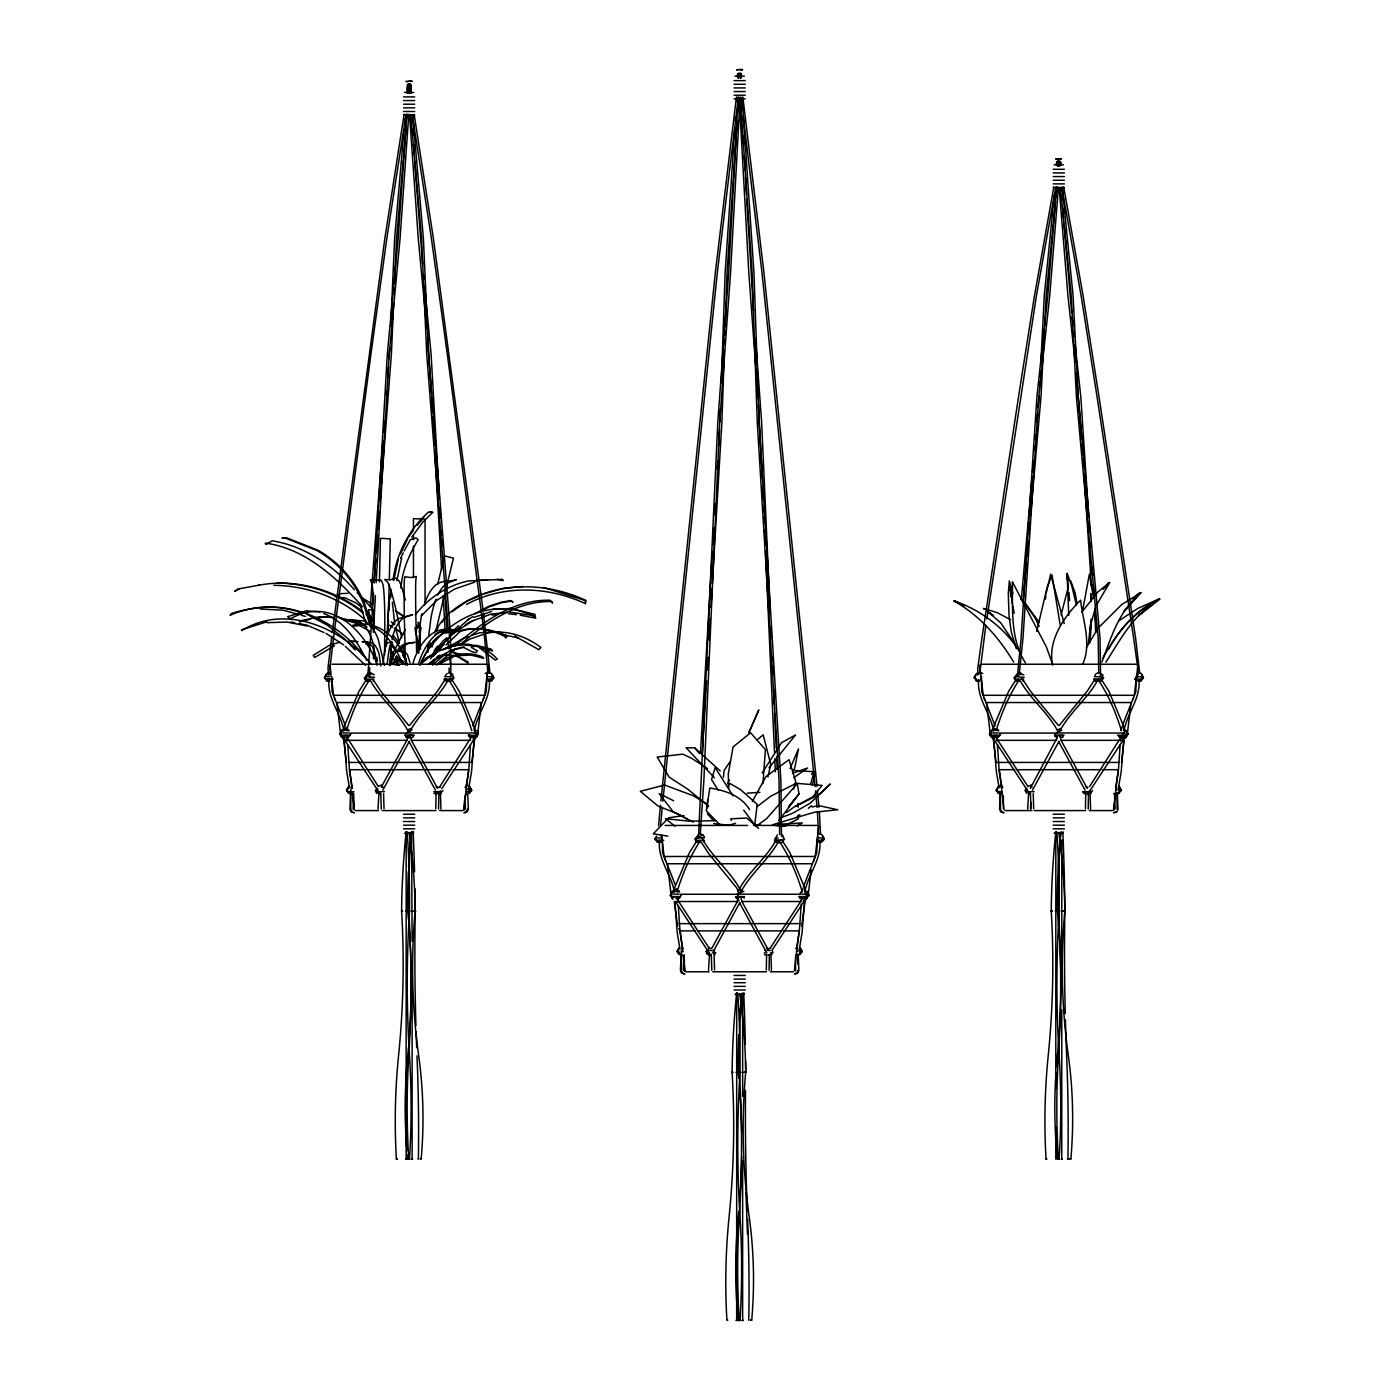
<?xml version="1.0" encoding="UTF-8"?>
<svg xmlns="http://www.w3.org/2000/svg" width="1390" height="1390" viewBox="0 0 1390 1390"><rect width="100%" height="100%" fill="white"/><g stroke="black" fill="none" stroke-linecap="round" stroke-linejoin="round"><path stroke-width="1.5" d="M353.703 793.638L354.068 809.536M373.823 631.46L373.823 618.602A93.165 6.186 -87.6 0 0 373.702 609.584M684.228 954.826L684.592 970.724M1003.354 808.632L1003.354 795.775M779.616 834.521L779.06 780.867L757.272 422.369L752.112 272.874L740.314 97.943M781.458 836.415L780.902 780.746L759.114 422.247L753.953 272.735L742.156 97.821M1091.063 619.071L1089.43 643.448M449.092 673.611L449.126 667.965M450.916 675.401L450.36 632.554L428.589 354.641L423.429 238.75L412.639 114.692M1098.76 673.281L1098.187 638.462L1076.399 396.689L1071.238 295.862L1060.448 187.806M1100.585 675.245L1100.029 638.375L1078.24 396.602L1073.08 295.775L1062.29 187.72M373.684 646.246L373.476 658.86M384.561 655.038L384.804 619.002A93.165 6.186 -87.6 0 0 382.928 584.217L381.225 580.255L370.244 579.856L371.947 583.817A93.165 6.186 -87.6 0 1 373.458 601.297M438.562 809.119L438.858 793.186M489.263 679.571C491.33 698.162 477.413 713.087 474.32 730.897M769.087 970.324L769.382 954.374M819.787 840.759C821.872 859.35 807.938 874.275 804.845 892.085M1088.231 809.119L1088.509 793.186M1138.914 679.571C1140.999 698.162 1127.064 713.087 1123.971 730.897M435.782 808.719L436.06 793.655M707.441 807.816L707.58 800.014M766.324 969.925L766.585 954.86M1085.451 808.719L1085.729 793.655M1136.151 676.461L1135.873 691.629L1123.051 723.895M1068.736 615.301L1067.103 573.219L1071.899 586.267L1076.399 604.997M373.98 657.418L373.545 647.062M379.435 581.958L380.426 538.295L390.26 538.868L389.339 579.908M389.217 584.148L387.671 634.17M418.755 653.37L420.232 626.247L416.757 626.404L416.149 633.77M818.519 834.087L817.424 811.499M820.482 833.948L819.37 811.36M720.02 421.743L720.472 408.73M721.358 382.737L725.163 272.266L734.876 127.533M724.364 350.349L721.914 421.83L712.34 583.852M724.59 343.851L724.746 339.525M724.885 335.181L725.041 330.855M725.198 326.528L727.057 272.37L737.204 121.156M1091.133 623.954L1090.542 635.786M350.558 793.203L349.915 809.206L350.958 811.725L353.477 812.768M417.539 652.327L417.851 644.56A44.619 37.825 -59.1 0 0 415.349 631.581M488.012 673.281L483.998 632.328L447.319 354.346L431.421 238.472L412.517 116.517M489.975 673.16L483.407 612.973M681.083 954.409L680.44 970.411L681.482 972.931L684.002 973.973M1000.227 793.203L999.566 809.206L1000.609 811.725L1003.128 812.768M353.234 797.93L353.164 809.536M418.842 647.966L419.05 643.031M683.758 959.117L683.307 969.838L684.575 971.089M389.773 347.813L389.165 358.568M390.729 326.355L394.638 238.385L404.073 129.253M393.665 302.829L391.389 354.328L381.538 483.633M394.048 294.246L394.343 287.817M394.534 283.525L396.532 238.455L406.332 125.065M390.017 661.866L391.772 641.676M1137.524 677.086L1137.906 668.885L1133.649 638.184L1096.988 396.341L1081.09 295.531L1061.752 187.042M1139.678 672.899L1135.613 638.097L1098.934 396.254L1083.036 295.445L1063.698 186.938M990.097 731.175L990.271 732.565M762.954 783.717L765.421 749.644L750.6 732.773L733.051 746.969L728.256 774.178L728.777 788.078M1039.703 385.534L1039.928 381.242M1040.137 376.951L1040.467 370.522M1040.797 364.093L1044.29 295.445L1054.245 195.469M1044.429 329.847L1041.041 396.324L1030.633 515.099M1044.655 325.555L1046.184 295.514L1055.496 201.915M386.455 645.707L388.835 603.451L391.32 589.725M387.827 633.145L388.54 620.444M427.842 652.431L428.19 646.159M738.212 97.3L728.707 272.266L717.831 421.743L698.458 838.014M740.123 97.404L730.601 272.37L719.725 421.83L703.861 780.433L700.282 834.07M741.165 77.962L741.409 73.635L739.966 73.514M373.649 593.443L367.881 675.071M374.257 582.671L387.289 354.259L398.183 238.385L406.888 114.275M373.319 632.311L375.422 595.684M376.151 582.757L389.183 354.328L400.077 238.455L408.782 114.362M389.148 610.054L389.513 603.816M378.011 809.119L378.949 793.186M700.491 752.251L712.358 551.343M712.757 544.863L713.765 527.592M714.529 514.63L715.172 503.823M717.223 469.264L717.726 460.611M718.613 445.495L719.516 430.379M702.263 754.509L706.606 681.065M707.232 670.258L707.997 657.296M709.022 640.026L710.307 618.411M710.933 607.621L712.08 588.178M708.535 970.324L709.473 954.374M1027.679 809.119L1028.6 793.186M1030.442 808.719L1030.841 802.273M735.31 121.052L735.605 116.743M736.613 101.609L736.909 97.3M738.212 77.857L738.959 73.514M737.777 112.521L738.351 103.885M740.088 77.962C743.702 72.019 734.737 72.211 738.125 77.962M408.382 92.887C411.075 89.029 407.305 82.67 408.66 84.408M410.276 92.974C414.411 80.968 405.255 81.159 407.218 92.887M370.279 606.37L382.928 440.456M383.588 431.821L384.405 421.048M386.368 395.194L386.698 390.885M387.688 377.958L388.505 367.186M371.999 608.611L373.163 593.53M373.98 582.757L375.786 559.041M376.273 552.577L377.594 535.341M378.08 528.878L379.401 511.642M380.217 500.869L381.208 487.942M1056.556 187.372L1047.834 295.445L1036.957 396.254L1021.094 638.097L1017.532 674.949M1058.45 187.441L1049.745 295.514L1038.851 396.324L1022.988 638.166L1019.374 672.968M1060.188 165.827C1064.514 159.746 1052.995 159.763 1057.373 165.827L1058.311 161.501M404.455 124.978L405.011 118.567M406.888 118.636L407.27 114.362M409.303 90.837L409.755 84.373M401.015 588.352C401.884 570.821 409.268 554.506 418.182 539.668L416.114 538L410.38 539.668L404.142 551.013M1021.372 599.229L1032.162 476.162M1032.527 471.836L1033.482 461.046M1034.421 450.238L1034.803 445.929M1035.376 439.448L1035.741 435.122M1036.888 422.178L1037.635 413.542M1038.208 407.062L1039.147 396.254M1023.075 601.47L1026.48 562.603M1027.054 556.122L1028.374 541.005M1028.93 534.524L1030.077 521.563M1088.37 643.987L1090.385 625.535L1095.563 607.5M658.565 825.834L660.493 805.14M660.893 801.005L715.381 272.232L736.439 97.022M660.528 825.99L662.266 807.364M662.839 801.144L717.344 272.388L738.403 97.161M413.577 831.863L412.5 831.88M744.102 993.051L743.024 993.085M1063.228 831.863L1062.864 832.436A584.391 151.18 88.8 0 1 1064.879 911.249A642.892 166.314 88.8 0 0 1065.261 1013.623M474.32 736.318L471.592 771.241L468.465 789.989M723.408 777.444L724.103 770.512L729.872 761.911M801.648 900.529L801.961 897.367M804.845 897.506L802.117 932.447L798.989 951.194M1055.914 197.658L1056.973 187.025M1059.093 165.758L1059.423 161.466M1120.635 740.922L1121.105 736.179M1123.971 736.318L1121.244 771.241L1118.116 789.989M419.12 641.381L420.996 627.585L418.39 627.602M382.945 664.281L384.127 654.586A36.018 3.597 -86.7 0 1 386.802 642.788L392.119 642.319L390.99 643.014A36.018 3.597 -86.7 0 0 388.314 654.794L387.115 664.49M1045.454 599.177L1045.923 595.163M463.86 809.623L468.586 769.695L453.053 769.695M488.238 665.202L484.676 695.295L333.583 695.295L331.55 678.094M794.385 970.828L799.111 930.883L783.578 930.883M811.187 869.845L808.302 894.274L805.019 901.519L801.683 926.209M813.393 861.505L815.2 856.483L818.762 826.39M1113.512 809.623L1118.238 769.695L1102.722 769.695M1121.522 762.432L1124.145 740.331L1121.921 740.331M1137.889 665.202L1134.327 695.295L983.234 695.295L979.672 665.202M740.714 77.927L741.235 73.653L739.272 73.514M331.793 636.377L328.04 667.513L328.335 675.053M419.172 632.554L420.77 619.714A93.095 35.358 82.8 0 1 421.935 613.702M428.745 635.682L430.883 618.567A93.095 35.358 82.8 0 1 436.043 599.125M470.463 744.918L468.725 770.981L465.911 787.817M801.248 904.108L799.25 932.186L796.453 949.005M1120.131 744.918L1118.377 770.981L1115.579 787.817M343.695 730.671L344.303 726.032L352.938 705.634M674.22 891.876L674.828 887.22L683.48 866.821M993.364 730.671L993.954 726.032L1002.607 705.634M332.297 632.224L384.856 238.368L404.108 114.275M346.458 730.706C351.548 714.165 358.533 696.946 368.837 680.996M677 891.894C682.073 875.37 689.075 858.134 699.361 842.184M996.126 730.706C1001.2 714.165 1008.202 696.946 1018.488 680.996M1046.149 593.165L1050.684 574.174L1064.201 623.519M1089.812 642.024L1090.385 637.871M384.804 651.302L386.298 640.668A57.546 29.138 77.8 0 1 398.374 618.637L412.656 614.658L404.142 617.525A57.546 29.138 77.8 0 0 392.067 639.556M985.857 625.344L979.846 672.986M986.831 618.932L1036.471 295.531L1055.809 187.042M407.409 92.869L408.747 84.321L409.859 92.887M406.054 114.38L386.82 238.472L370.904 354.346L334.243 632.328L329.986 667.617L330.299 675.158M409.372 92.991L410.693 84.425L408.747 84.321L407.357 84.408L407.965 92.974M754.683 825.538L757.202 804.306L740.575 789.659L729.767 783.387L728.221 786.062M1053.846 186.938L1034.525 295.445L1018.609 396.254L981.948 638.097L977.691 668.798L977.987 674.949M1057.651 165.671L1058.398 161.414L1060.361 161.518L1059.597 165.758M390.59 597.943L391.285 594.016M466.571 604.407C503.371 584.426 547.955 586.302 585.364 603.607L585.989 600.497C542.587 580.012 487.473 581.228 449.665 612.886A82.34 82.201 -89.7 0 0 435.053 631.39M393.092 579.925C396.306 553.985 408.921 529.468 428.502 512.093L432.707 512.389L422.577 522.414L411.735 537.166M393.77 580.29L398.148 559.805M396.88 580.62L401.675 558.085M1082.601 610.731L1089.36 574.157L1093.513 597.943M1036.662 631.512L1047.035 587.727L1052.039 575.165L1060.188 625.1M767.958 776.923L770.755 764.396L763.18 734.841L756.629 740.314M432.012 647.097L433.35 641.45M435.748 631.373L444.713 593.999M812.299 785.385L815.513 771.902M437.676 584.252L444.644 555.896L453.505 558.172L445.2 591.949M810.839 783.317L813.654 773.413M390.451 664.82L393.857 655.541A32.821 21.736 89 0 1 397.071 650.312M393.353 664.785L396.758 655.507M793.516 789.346L795.723 781.719L789.034 759.687L765.977 776.558L752.285 801.596M801.978 891.685L802.864 888.558M1121.105 730.48L1122.442 725.823M1061.074 614.901L1068.371 586.841M408.035 736.109L406.662 740.679L381.52 786.688M1057.234 737.621L1030.285 788.46M389.565 664.403L393.057 653.057L405.272 629.514M395.629 662.509L397.366 656.845M472.791 725.823L486.205 691.629L487.143 674.949M803.316 887.011L816.729 852.817L817.668 836.137M1021.563 674.602C1020.694 669.337 1013.918 675.801 1014.978 678.963M377.124 788.252L376.186 791.066L377.333 792.648M450.291 676.826L451.142 674.289L449.404 672.395M695.938 838.9C696.164 836.572 700.195 831.602 702.28 834.747M706.971 951.455L709.334 947.424M1026.776 788.252L1025.855 791.066L1026.984 792.648M1099.942 676.826C1103.156 671.978 1096.206 671.422 1094.886 675.696M476.04 735.501C479.984 737.482 472.565 737.743 471.036 737.465L439.883 786.618M474.563 736.491L472.513 741.652L441.69 788.79M802.308 897.193L800.536 901.676L770.408 947.806M805.088 897.679L803.038 902.84L772.232 949.978M1120.844 737.499L1089.534 786.618M1124.215 736.491L1122.164 741.652L1087.397 794.628M413.108 663.065C418.077 644.995 433.836 622.372 455.155 631.477L460.142 628.211M418.685 663.065C423.898 646.976 436.53 624.232 456.789 630.556M464.191 809.536L464.555 800.067M467.422 809.206L466.38 811.725L463.86 812.768M795.619 970.724L795.462 956.98M797.964 970.411L796.904 972.931L794.385 973.973M1113.842 809.536L1114.207 804.358M410.224 730.984C419.988 712.479 437.537 699.083 447.754 680.7M740.748 892.172C750.513 873.667 768.079 860.271 778.296 841.888M1059.892 730.984C1069.64 712.479 1087.206 699.083 1097.422 680.7M737.968 891.581C747.611 872.329 765.977 858.742 776.315 839.734M420.353 664.576L427.825 648.956A47.938 24.672 -78.4 0 1 444.088 633.162L451.802 632.137L447.094 631.269L439.379 632.311A47.938 24.672 -78.4 0 0 435.053 634.587M353.164 705.06L359.089 691.108L366.439 679.554M683.689 866.265L689.614 852.296L696.963 840.759M790.093 768.583L798.503 748.845L794.75 767.992L792.873 771.45M1002.833 705.06L1008.758 691.108L1015.048 681.204M749.141 732.269L758.801 709.943L748.741 732.721M727.509 783.769L729.159 780.051M474.859 733.069L475.623 730.532L474.285 728.673M805.383 894.274L806.148 891.737L804.306 889.843M482.851 700.317L483.963 697.867M1101.905 662.074C1110.61 639.018 1117.716 614.328 1136.481 596.97L1123.954 611.53L1141.277 592.488L1121.643 604.598L1098.969 627.272M1132.52 700.317L1133.615 697.867M1125.622 738.09L1127.429 733.069L1131.043 702.541L986.535 702.541L990.132 733.069L993.433 740.331L996.039 762.432L1119.384 762.432M1086.407 647.584L1097.648 628.819M400.407 553.95L407.722 538.729M400.65 558.207L403.274 552.82M382.823 790.145L409.303 741.443M713.348 951.351L739.827 902.631M1096.258 605.467L1109.759 582.462L1097.944 591.862L1081.715 612.278M1032.475 790.145L1058.954 741.443M325.364 676.252L326.719 673.542L329.986 672.395M340.845 732.513L342.201 729.802L345.485 728.638L348.751 729.802M347.43 788.808L349.012 785.993M671.387 893.701L672.743 890.99L676.009 889.843L679.276 890.99M679.328 947.302L677.972 950.013L679.328 952.723L678.059 952.88L677.052 951.681L678.476 950.465M712.045 947.876L737.187 901.884L738.559 892.172L736.856 888.106L708.935 853.929L701.012 841.888M806.565 896.411L807.92 893.701M799.65 952.897L801.335 950.013L799.771 947.198M975.033 676.252L976.597 673.438L979.655 672.395L982.713 673.438M990.514 732.513L991.869 729.802L995.136 728.638L998.402 729.802M997.099 788.808L998.454 786.097L1001.721 784.95M1082.601 664.246C1092.106 644.265 1082.601 620.34 1080.603 600.167C1064.097 616.448 1047.243 640.877 1052.647 665.184M1119.124 791.518L1120.479 788.808L1118.898 785.993M406.175 831.828L406.141 1159.243M736.7 993.016L736.665 1320.431M1055.827 831.828L1055.792 1088.092M697.172 841.124L697.658 842.375L699.9 842.375M704.052 841.975L703.132 840.446M708.205 953.679L709.004 954.965M744.05 898.235L744.154 897.123L741.391 896.741L737.882 896.915L737.36 898.461M715.086 954.548L714.165 953.001M776.298 841.124C775.707 843.886 785.871 842.774 782.553 840.481M1091.272 793.343L1090.351 791.814M470.115 736.179L471.036 737.465M800.657 897.367L800.849 898.461M1119.784 736.179C1119.193 738.924 1129.445 737.847 1126.091 735.536M762.12 772.996L781.649 742.607L795.532 734.962L768.965 767.836M420.909 662.3C441.203 621.643 491.018 594.729 534.281 616.413L535.115 614.415L510.703 608.42L492.373 609.532M442.993 790.476L442.037 791.692L433.732 791.692M1092.662 790.476L1091.689 791.692L1082.932 791.692M405.498 734.511L405.828 737.117L409.668 736.596M453.105 676.322L452.428 673.907L450.812 673.872M696.008 839.456L696.355 842.045L700.178 841.541M704.504 837.51L703.253 834.869L697.38 837.631M707.058 952.011L706.52 953.592L708.726 954.93M775.151 839.456L774.63 841.037L776.402 842.444L782.153 839.525M783.647 837.51L782.379 834.869M1015.152 678.268L1015.482 680.857L1019.322 680.336M1055.149 734.511L1054.628 736.092L1057.112 737.465M1026.185 790.823L1026.515 793.412M679.467 898.34L678.876 896.828M1108.699 649.061L1110.871 645.447M468.986 734.511C467.023 739.08 474.98 737.221 476.179 734.58M477.569 732.565L477.778 731.175L475.154 730.115M1111.948 643.639C1122.894 624.683 1139.557 609.584 1158.669 599.142L1159.955 599.125L1138.705 615.509L1154.221 602.878C1131.894 617.125 1119.68 640.703 1105.901 662.248M445.773 678.546L437.537 691.125L409.494 725.493M1094.26 680.336L1087.206 691.125L1059.163 725.493M1102.965 657.8C1115.371 635.647 1130.661 614.102 1153.7 602.026L1146.785 606.127L1158.669 599.142L1137.941 608.368L1118.898 620.791M351.01 733.642L348.977 736.596M469.646 732.964L477.118 732.964L478.143 733.572L476.284 736.596M656.601 836.12L654.985 838.587L657.018 841.541L660.511 842.444L657.053 842.097L657.644 840.568L662.543 840.481M681.534 894.83L679.519 897.784L676.009 898.687M808.841 894.83L806.808 897.784M1000.661 733.642L998.645 736.596L995.136 737.499L991.626 736.596L989.61 733.642L991.487 730.862L995.136 729.924L998.802 730.862M408.643 536.835L413.456 530.285M417.052 525.368L423.915 517.688M778.956 820.517L799.024 793.829L797.252 783.63L766.793 818.467L756.751 825.886M377.889 788.999L375.978 791.761L376.864 793.412M411.492 831.915L411.232 832.471A584.391 506.099 90 0 0 410.676 838.066M768.826 955.086L767.801 955.052M1061.143 831.915L1060.9 832.471A584.391 506.099 90 0 0 1057.356 911.215A642.892 556.764 90 0 1 1057.356 1055.861A459.725 398.148 90 0 0 1056.417 1066.599M432.985 655.507L447.702 638.479M440.022 649.217L443.844 644.3M795.028 798.764L788.512 807.034L799.024 793.829M432.916 653.7L443.115 640.807M431.838 664.229L434.028 661.484M348.404 787.174L346.527 789.937L348.56 792.891M469.698 792.891L471.714 789.937L469.855 787.174M678.928 948.362L677.052 951.142L679.084 954.096L682.594 955M1125.935 736.596L1127.968 733.642L1126.352 731.175M1103.139 589.343L1108.577 582.827L1105.137 586.875M445.217 675.696L447.25 673.438M777.427 834.869L774.821 839.699L775.95 841.28L778.956 840.238M800.067 893.144L802.065 890.886M341.315 730.167L340.62 732.565M671.839 891.355L671.144 893.753M430.396 658.773L450.221 635.751L468.621 619.141M433.385 656.167L444.001 643.796M980.35 679.31L981.236 678.268M446.607 640.79L449.213 637.784M408.191 84.842L409.529 84.738M811.482 774.421L814.21 771.415M389.495 665.636L394.395 661.814L403.882 661.553L399.33 660.65L393.526 662.596M421.292 615.978L436.564 600.532L454.565 589.047L474.581 582.184M452.08 634.292L454.999 631.512M446.016 644.977L459.134 632.433M451.472 632.45L458.561 625.709M419.554 665.254C439.414 644.109 476.058 635.352 497.377 659.173L495.292 660.094L479.446 647.723M450.516 636.273L459.743 627.776M432.603 665.15L446.711 652.761M436.477 665.063L455.451 648.557M406.957 831.863L406.123 832.401A584.391 412.813 -87.2 0 0 401.588 911.11A642.892 454.148 -87.2 0 1 398.565 1055.67A459.725 324.756 -87.2 0 0 396.393 1159.052L397.332 1158.982L396.393 1159.052M737.499 993.051L736.109 993.624L737.777 993.589A1058.329 1058.329 0 0 1 740.019 1072.333A1165.168 1165.168 0 0 0 740.019 1216.997A833.218 833.218 0 0 1 740.019 1320.431L738.907 1320.378M1056.626 831.863L1055.774 832.401A584.391 412.813 -87.2 0 0 1051.24 911.11A642.892 454.148 -87.2 0 1 1048.216 1055.67A459.725 324.756 -87.2 0 0 1046.044 1159.052L1047 1158.982L1045.888 1159.034M428.19 664.524L434.74 658.86M431.595 663.169L434.862 660.337M454.634 645.95C481.635 623.033 512.91 599.246 550.145 600.219L552.612 603.052L551.743 601.54C516.229 600.758 486.118 622.876 460.09 644.613M1132.763 598.76L1140.026 592.661L1135.769 596.188M1002.485 793.864L1000.435 793.899M796.539 817.442L799.893 814.835M808.268 808.302L811.604 805.679M443.514 640.46L446.798 637.923M1122.529 735.397L1125.292 730.532L1123.937 728.673M757.289 806.495L770.738 796.175L796.244 783.282L822.029 785.42L812.577 797.009L794.837 806.426L786.532 812.507M428.502 664.472L440.039 656.271L451.646 650.155L461.515 647.236M451.611 678.32L446.294 681.17L444.105 679.849M406.853 732.686L411.683 730.115M440.578 790.893L437.763 792.891L433.923 793.412M1016.507 676.443L1021.337 673.872L1023.805 674.932M737.378 893.892L743.824 891.355M1056.504 732.686L1061.335 730.115M1090.246 790.893L1084.495 793.812L1082.688 791.761M452.063 611.722L466.953 601.21L482.174 594.677M793.742 777.67L807.59 768.01L792.387 773.309M738.298 891.129L740.801 889.843L742.277 890.99M1098.1 679.05L1095.893 680.144L1094.104 678.963M1086.91 791.692L1084.044 792.648M796.383 951.403L797.513 950.673M797.999 955.086L795.949 955.052M1115.527 790.215L1116.639 789.468M436.373 657.453L439.935 655.124M436.495 658.912L440.074 656.601M438.163 663.621C450.534 653.682 467.787 650.972 482.521 656.862L483.668 658.304L471.088 655.072L458.77 655.646M440.074 663.621L453.574 656.671M367.342 679.484L366.838 681.013L369.358 681.17M373.232 680.961L372.885 679.293M465.303 624.927L470.445 621.643L491.018 614.119L507.454 612.295M459.951 629.027L473.677 620.253M1016.994 679.484L1016.49 681.013L1019.026 681.17M1022.901 680.961L1023.544 680.092L1022.258 679.241M771.867 954.722L771.52 953.036M467.544 619.992L472.93 616.552M447.337 647.879L462.783 638.566L468.308 636.655M463.183 643.17L470.046 639.035L484.797 633.927M442.802 650.016L449.96 645.777L453.922 644.96M797.2 825.938L802.273 822.932L777.983 824.287M341.071 732.964L339.699 734.181L340.654 735.38L350.436 735.154M414.359 735.154L404.768 735.154M990.723 732.964L989.35 734.181L990.323 735.38L1000.088 735.154M1064.01 735.154L1054.437 735.154M715.902 952.636L712.288 952.88M334.556 645.707L314.679 657.47L313.237 655.368L330.195 644.804L339.994 642.267M325.886 676.722L324.461 677.92L325.451 679.137L333.2 679.137M327.119 679.38L326.528 680.909L329.986 681.222L326.494 680.336L324.461 677.382L326.337 674.619L329.986 673.664M341.367 732.964L339.942 734.181L340.95 735.38M342.6 735.64L342.01 737.152L345.485 737.465L341.975 736.596L339.942 733.642L341.818 730.862L345.485 729.924L349.133 730.862M347.952 789.277L346.527 790.476L347.1 791.449L352.07 791.692M349.185 791.935L348.195 792.786L349.828 793.725M477.309 735.38L477.952 733.572M475.936 737.326L476.388 736.057M469.351 793.62L469.055 791.935M656.41 837.909L654.985 839.126L655.993 840.324L663.725 840.324M975.537 676.722L974.112 677.92L976.44 679.137M976.788 679.38L976.18 680.909L979.655 681.222L976.145 680.336L974.112 677.382L975.989 674.619L979.655 673.664M673.142 896.828L672.534 898.34M679.727 953.14L678.72 953.974L680.353 954.93M807.833 896.585L808.841 895.369L807.416 894.152M997.603 789.277L996.196 790.476L996.769 791.449L1001.721 791.692M998.854 791.935L997.864 792.786L999.48 793.725M1126.96 735.38L1127.968 734.181L1126.769 732.964M1125.605 737.326L1126.039 736.057M239.271 588.787L234.684 591.306L237.985 588.995L259.6 585.086M335.198 596.849L341.245 593.582L348.056 593.356M672.239 896.741L671.891 898.409M474.702 613.876L489.106 606.179L501.303 602.183L510.721 600.584L512.945 602.356L511.642 601.001L501.599 602.704L489.402 606.718L478.612 612.469M786.167 825L798.364 818.832L798.277 814.957M491.191 679.137L492.877 676.252L491.539 673.542L488.255 672.395L485.197 673.438M469.125 791.692L470.81 788.808L469.455 786.097L466.189 784.95M1140.842 679.137L1142.545 676.252L1141.19 673.542L1137.923 672.395M408.121 729.698L410.276 728.638L411.753 729.802M379.157 785.993L381.816 784.985M1057.79 729.698L1060.431 728.673L1061.665 730.532M1028.826 785.993L1031.467 784.985M795.306 806.548L819.509 794.316L830.317 783.977L810.023 803.316L792.196 813.463L781.006 817.72M446.103 583.696L456.441 579.595C449.787 581.941 442.107 579.995 435.991 584.825A93.095 35.358 82.8 0 0 424.367 604.615M448.953 635.039C466.189 625.448 487.247 627.672 504.414 636.255L505.717 637.941L507.263 636.255C492.286 629.131 474.633 625.656 458.77 632.05M435.852 652.761L427.755 657.731A21.545 19.79 90 0 0 425.653 660.25M444.505 649.095L459.482 643.918L469.49 644.334L471.714 645.655M451.403 650.572L464.312 647.115M1113.529 812.768L1116.048 811.725M464.208 809.901L465.459 808.632L464.938 795.775M464.781 812.768L467.301 811.725L468.343 809.206L467.683 793.203M1113.859 809.901L1115.128 808.632L1114.502 793.638M1114.432 812.768L1116.952 811.725L1117.994 809.206L1117.351 793.203M795.306 973.973L797.825 972.931L798.868 970.411L798.225 954.409M781.18 826.685L786.966 824.444L786.184 825.903L775.655 825.591M735.605 823.314L728.69 825.208L713.626 823.592M472.009 635.369L479.376 632.815L490.01 632.068M818.797 841.332L822.063 840.168L823.419 837.458L822.063 834.747L818.797 833.583M473.903 617.403L491.539 611.53M369.653 680.336L366.734 681.256M1093.756 679.849L1094.625 680.857C1097.891 681.865 1102.791 678.355 1102.948 674.932L1100.463 673.872M772.44 824.791L814.279 812.247L837.736 809.762L818.397 805.54L812.16 806.965M801.3 898.618L806.721 895.768L808.32 893.388L807.243 891.355L805.679 891.303M437.607 651.806L426.452 657.731A21.545 19.79 90 0 0 423.464 661.64M1136.794 674.949L1137.889 674.602M484.085 593.86L503.024 588.387L523.005 586.51M266.88 621.799L241.565 629.774L241.738 630.643C285.176 603.243 341.732 627.637 371.46 664.559M727.856 1320.17L726.918 1320.257A459.725 324.756 -87.2 0 1 729.09 1216.876A642.892 454.148 -87.2 0 0 732.113 1072.298A584.391 412.813 -87.2 0 1 736.648 993.589L736.665 993.659M1001.721 786.219L998.055 787.174L996.196 789.937L998.211 792.891M818.797 842.444L822.289 841.541L824.322 838.587L822.446 835.807M1113.616 793.725L1119.35 792.891L1121.382 789.937L1119.506 787.174M796.713 955L800.223 954.096L802.256 951.142L800.379 948.362M299.354 621.069L319.422 616.76L333.635 617.525M299.615 621.956L310.126 619.28M756.021 825.66L760.226 824.635M437.85 656.236L448.31 654.794M438.615 656.236L443.288 655.229M1124.805 730.115L1127.429 731.175C1127.551 734.91 1119.784 740.279 1118.064 735.466M316.103 618.029L327.953 616.778M412.5 832.454L411.562 832.436L412.118 941.221M742.086 993.624L743.024 993.607M407.305 1155.021A459.725 398.148 90 0 0 407.704 1159.312L409.494 1159.243A833.218 833.218 0 0 0 409.494 1055.792A1165.168 1165.168 0 0 1 409.494 911.145A1058.329 1058.329 0 0 0 407.253 832.401L406.141 832.471M1055.948 1073.063A459.725 398.148 90 0 0 1057.356 1159.312L1057.981 1159.225M738.785 1211.055A642.892 556.764 90 0 1 738.229 1217.049A459.725 398.148 90 0 0 738.229 1320.5L740.401 1320.378M341.992 735.501L340.724 736.353L342.826 737.326M991.661 735.501L990.375 736.353L992.495 737.326M258.332 585.312C294.906 578.17 333.704 589.169 362.946 611.722M347.709 737.43L349.342 736.474L348.351 735.64M997.377 737.43C1003.302 734.824 986.969 734.824 992.894 737.43M821.021 842.375L822.394 841.002M805.54 898.618L806.912 897.245M798.955 954.93L800.588 953.974L799.58 953.14M491.886 615.04L496.004 614.589M395.559 665.063L398.93 665.254M736.926 70.108L737.586 70.195M739.984 74.174L739.306 74.087M474.025 580.933L487.629 579.717M739.497 69.517L742.66 69.639L736.63 69.639M739.671 73.583L738.003 73.583L738.577 77.927M417.956 1159.069L418.39 1159.086A459.725 118.932 88.8 0 0 416.983 1055.827M1067.485 1159.19L1068.041 1159.086M748.776 1320.396L748.776 1320.396A459.725 118.932 88.8 0 0 747.611 1219.169M406.384 81.68L407.062 81.732M364.597 624.805L354.103 626.195L352.817 625.309C377.646 618.88 398.791 638.323 406.175 660.632M408.452 911.18L409.859 911.11M1057.703 911.197L1059.527 911.11M740.401 1072.298L738.177 1072.385A642.892 556.764 90 0 1 738.785 1078.414M486.639 633.284C506.064 629.322 525.385 635.856 540.936 647.427L538.851 649.686L514.7 636.029M1061.421 737.326L1063.176 737.048L1062.551 735.536M1056.053 159.12L1056.713 159.172M408.973 81.211L412.239 81.298L406.089 81.315M747.177 793.151L759.896 792.37M683.949 815.53L668.694 817.772L653.265 833.826L667.93 836.137M1055.792 832.471L1056.904 832.401A1058.329 1058.329 0 0 1 1059.145 911.145A1165.168 1165.168 0 0 0 1059.163 1055.792A833.218 833.218 0 0 1 1059.145 1159.243L1058.051 1159.19M1064.601 911.162L1064.879 911.249M745.752 1072.437L745.752 1072.437A584.391 151.18 88.8 0 0 745.631 1061.178M1058.641 158.721L1055.757 158.808M1057.72 158.721L1060.709 158.79M1058.815 161.466L1057.025 161.501M409.859 1159.19L408.764 1159.243A833.218 833.218 0 0 1 408.764 1055.792A1165.168 1165.168 0 0 0 408.747 911.145A1058.329 1058.329 0 0 1 411.006 832.401L412.118 832.471M1059.527 1159.19L1058.416 1159.243A833.218 833.218 0 0 1 1058.416 1055.792A1165.168 1165.168 0 0 0 1058.416 911.145A1058.329 1058.329 0 0 1 1060.657 832.401L1061.769 832.471M1058.172 161.466L1057.199 161.518L1057.964 165.758M742.312 69.639L740.974 69.57M740.21 73.635L741.409 73.635M408.712 911.162L407.652 911.197A642.892 556.764 90 0 1 408.434 919.207M738.855 1320.413L739.237 1320.413A833.218 833.218 0 0 1 739.289 1216.997A1165.168 1165.168 0 0 0 739.289 1072.333A1058.329 1058.329 0 0 1 741.53 993.589L742.642 993.659L742.642 1096.38M803.559 898.618L807.329 898.409L806.965 896.741M715.746 820.656L689.318 821.177L665.462 818.727L674.984 826.199M1060.101 158.755L1061.508 158.79M267.036 622.685L287 622.042L307.016 626.004M1059.18 161.779L1057.894 161.848L1058.277 166.192M737.882 73.635L739.08 73.635M394.847 659.381C380.982 660.059 401.745 657.366 403.708 663.864M408.035 911.197L407.704 911.215A584.391 506.099 90 0 1 408.312 871.773M738.559 1072.385L738.229 1072.402A584.391 506.099 90 0 1 738.768 1034.838M446.572 681.222L452.376 680.961L452.011 679.293M1062.255 735.501L1057.008 735.727L1056.782 737.43M1055.792 1159.19L1055.792 1126.943M327.953 679.293L332.019 679.293M343.452 735.536L347.5 735.536M350.037 791.848L354.085 791.848M999.688 791.848L1001.721 791.814M1115.84 793.777L1119.315 793.464L1118.724 791.935M673.976 896.741L678.042 896.741M471.123 646.558L474.928 646.489M1019.999 652.188C1004.935 628.054 980.506 609.584 953.662 600.88C979.238 615.058 998.837 637.28 1013.692 662.126M734.997 76.172L744.31 76.172M734.059 80.62L745.249 80.62M734.059 84.269L745.249 84.269M734.059 87.918L745.249 87.918M734.059 91.549L745.249 91.549M404.473 92.452L413.768 92.452M734.059 95.198L745.249 95.198M403.534 96.9L414.724 96.9M734.059 98.846L745.249 98.846M403.534 100.549L414.724 100.549M403.534 104.198L414.724 104.198M403.534 107.847L414.724 107.847M403.534 111.495L414.724 111.495M403.534 115.127L414.724 115.127M1054.141 164.837L1063.437 164.837M1053.186 169.285L1064.393 169.285M1053.186 172.933L1064.393 172.933M1053.186 176.582L1064.393 176.582M1053.186 180.231L1064.393 180.231M1053.186 183.88L1064.393 183.88M1053.186 187.528L1064.393 187.528M331.949 664.229L486.291 664.229M981.618 664.229L1018.192 664.229M1020.19 664.229L1135.96 664.229M327.084 676.722L329.986 676.722M366.004 676.722L364.215 677.92L365.188 679.137L373.927 679.137M367.499 676.722L374.553 677.312M444.731 676.722L450.742 676.722M452.254 676.722L454.043 677.92L453.07 679.137L444.314 679.137M488.255 676.722L491.174 676.722M1094.382 676.722L1100.411 676.722M1101.905 676.722L1103.695 677.92L1102.722 679.137L1093.982 679.137M1137.923 676.722L1140.825 676.722M488.255 679.137L493.224 678.893L493.798 677.92L492.373 676.722M1023.596 679.137L1014.839 679.137L1013.866 677.92L1015.256 676.722L1024.222 677.312M1134.709 679.137L1142.458 679.137L1143.449 677.92L1142.024 676.722M342.565 732.964L348.386 732.964M407.513 732.964L468.569 733.069M998.037 732.964L991.035 732.964L989.61 734.181L990.601 735.38M1057.165 732.964L1118.238 733.069M1119.298 732.964L1124.979 732.964M349.672 733.069L407.148 733.069M999.341 733.069L1056.817 733.069M345.988 740.331L407.009 740.331M411.232 740.331L470.619 740.331M997.29 740.331L1056.678 740.331M1060.9 740.331L1120.288 740.331M348.525 762.432L471.87 762.432L474.476 740.331L477.778 733.069L481.374 702.541L336.866 702.541L340.481 733.069L343.764 740.331L346.388 762.432M365.188 769.695L349.672 769.695L351.913 788.599M367.082 769.695L451.159 769.695M1014.856 769.695L999.323 769.695L1004.049 809.623M1016.75 769.695L1100.828 769.695M350.801 787.209L352.296 787.209M381.312 787.209L383.258 787.209M436.182 787.209L440.248 787.209M464.99 787.209L466.015 787.209M1001.895 787.209L1002.955 787.209M1030.963 787.209L1032.058 787.209M1085.99 787.209L1087.953 787.209M1115.666 787.209L1116.691 787.209M377.038 789.277L375.248 790.476L376.221 791.692L384.526 791.692M466.189 789.277L469.09 789.277M1026.689 789.277L1024.917 790.476L1025.872 791.692L1034.177 791.692M1118.759 789.277L1121.382 790.476L1119.054 791.692M466.189 791.692L471.141 791.449L471.714 790.476L470.307 789.277M355.354 810.578L378.532 810.578M382.25 810.578L436.008 810.578M439.727 810.578L462.887 810.578M1005.022 810.578L1031.901 810.578M1034.056 810.578L1085.659 810.578M1089.378 810.578L1112.556 810.578M403.534 814.227L414.724 814.227M1053.186 814.227L1064.393 814.227M403.534 817.876L414.724 817.876M1053.186 817.876L1064.393 817.876M403.534 821.525L414.724 821.525M1053.186 821.525L1064.393 821.525M403.534 825.174L414.724 825.174M1053.186 825.174L1064.393 825.174M665.115 825.434L747.646 825.434M753.641 825.434L816.834 825.434M403.534 828.822L414.724 828.822M1053.186 828.822L1064.393 828.822M404.473 833.27L413.768 833.27M1054.141 833.27L1063.437 833.27M657.609 837.909L660.511 837.909M704.052 837.909L696.112 837.909L694.739 839.126L695.712 840.324L704.469 840.324M775.255 837.909L778.157 837.909M818.797 837.909L822.897 837.909L824.322 839.126L823.314 840.324L818.797 840.324M661.571 834.99L664.107 856.483L815.2 856.483M811.916 863.746L667.391 863.746L671.005 894.274L672.812 899.278M673.107 894.152L678.911 894.152M680.197 894.274L737.673 894.274M738.038 894.152L799.111 894.274M800.171 894.152L807.642 894.152L809.032 895.369L808.059 896.585L799.198 896.585M680.544 896.585L671.196 896.585L670.223 895.369L671.596 894.152L670.466 895.369L671.474 896.585M735.71 896.585L744.467 896.585M676.53 901.519L674.289 901.519L677.625 926.209M678.146 901.519L737.534 901.519M741.774 901.519L801.161 901.519M679.05 923.638L800.258 923.638M678.72 928.642L680.197 930.883L695.73 930.883M697.606 930.883L781.701 930.883M681.743 948.397L682.82 948.397M710.499 948.397L711.576 948.397M766.707 948.397L767.732 948.397M769.052 948.397L770.79 948.397M795.532 948.397L797.565 948.397M714.686 950.465L707.145 950.465L705.773 951.681L708.848 952.88M764.622 950.465L770.234 950.465M799.615 950.465L802.256 951.681L799.928 952.88M764.257 952.88L767.019 952.88M770.46 952.88L772.979 952.636L772.162 950.465M685.878 971.784L709.056 971.784M712.775 971.784L766.533 971.784M770.251 971.784L793.412 971.784M734.059 975.433L745.249 975.433M734.059 979.081L745.249 979.081M734.059 982.713L745.249 982.713M734.059 986.361L745.249 986.361M734.059 990.01L745.249 990.01M734.997 994.458L744.31 994.458M1070.856 1158.93L1069.744 1158.843L1070.856 1158.93A459.725 459.569 0 0 0 1068.319 1055.549A642.892 642.684 0 0 1 1064.792 910.989A584.391 584.182 0 0 0 1058.78 832.401L1058.78 832.401M421.031 1158.93L420.093 1158.843L421.187 1158.93A459.725 459.569 0 0 0 418.668 1055.549A642.892 642.684 0 0 1 415.123 910.989A584.391 584.182 0 0 0 409.129 832.401L409.129 832.401M751.712 1320.118L750.617 1320.048L751.712 1320.118A459.725 459.569 0 0 0 749.193 1216.736A642.892 642.684 0 0 1 745.666 1072.177A584.391 584.182 0 0 0 739.654 993.589L739.654 993.589M465.963 645.29L476.874 645.429L491.139 649.113L492.547 650.902L480.453 647.688M720.298 770.981L694.705 747.907L686.104 747.768L714.477 777.809M349.898 641.207L355.91 641.346M347.917 641.346L357.942 641.589M1058.051 911.11L1059.145 911.145M408.382 911.11L409.494 911.145M740.019 1072.333L739.237 1072.35M260.469 609.046L283.352 610.21L297.373 614.119M338.1 617.334L359.784 622.842L366.977 626.959M1061.213 158.721L1058.919 158.721M446.242 680.144L444.453 678.963M1056.765 736.405L1054.819 734.754M801.248 897.593L799.32 896.411M793.099 770.303L813.48 771.745M319.978 611.947L306.165 610.87L287.643 616.726L290.493 618.776C329.586 596.553 363.746 628.315 377.229 664.472M338.43 597.266L344.911 597.804L356.153 603.034L361.261 607.03M423.133 519.026L413.456 518.661L413.456 529.086M277.079 582.983C308.111 583.522 339.125 593.443 363.224 613.268M273.761 585.294C307.485 585.798 341.262 597.735 366.074 620.896M447.563 654.794L458.717 656.706L468.343 662.144L467.718 662.926L457.953 656.706L452.636 655.333M509.505 612.069L534.82 615.857L535.723 618.168L520.277 615.231M508.288 613.702L516.368 614.658M1095.928 681.17L1102.027 680.961L1101.679 679.293M435.226 793.725L441.342 793.516L440.978 791.848M766.064 954.965L764.448 954.6M429.823 511.833L432.707 512.389M290.84 621.956L294.836 622.755M298.85 623.537L306.86 625.135L324.113 632.572M497.116 579.352L503.145 580.603L502.589 579.352L468.552 580.933A105.814 94.815 90 0 0 415.262 614.71M496.386 631.633L502.624 632.954M501.564 634.344L518.209 637.871M396.011 657.001L399.608 657.904M679.658 892.067L676.009 891.112L672.343 892.067L670.466 894.83L672.499 897.784M543.785 587.57L585.242 600.497L585.364 603.607M1010.843 590.038L1009.627 589.707L1012.563 593.843M301.039 612.712C278.66 604.198 254.231 606.683 231.73 613.337L230.045 615.318C277.461 593.964 333.409 615.892 363.711 655.889M301.369 615.249L305.383 616.361M450.412 651.111L460.385 654.499L459.69 655.298L449.126 651.111M341.61 618.932L355.319 623.033L369.723 631.251M363.937 641.537L369.81 643.292M365.779 643.935L369.688 645.099M330.021 674.602L331.115 674.949M660.563 835.807L661.64 836.137M1134.987 679.137L1137.923 680.144M753.206 823.731L756.386 824.826M1004.049 812.768L1001.53 811.725L1000.487 809.206L1000.487 793.203M354.381 812.768L351.861 811.725L350.819 809.206L350.819 789.207M684.905 973.973L682.386 972.931L681.343 970.411L681.343 950.395M323.766 613.598C344.598 621.122 357.352 641.502 366.699 660.459M462.887 647.08L472.339 651.858L475.884 652.692L477.43 650.815L471.592 647.653M693.367 822.098L673.212 811.777L659.155 793.62L673.577 800.744M360.166 596.501L372.607 604.442M397.21 659.816L402.77 663.569M955.069 600.88L964.347 605.762M307.051 614.38L327.276 625.135L345.015 639.261L355.18 649.981M396.915 657.765L401.78 660.511M687.32 819.179L678.459 814.175L657.922 805.957L640.338 791.31L664.559 785.037L693.071 795.653L705.981 803.298M1010.513 619.679L997.221 612.66L983.512 608.403L984.172 609.185M1140.79 679.38L1141.381 680.909L1137.923 681.222L1141.433 680.336L1143.449 677.382L1141.572 674.619M491.139 679.38L491.73 680.909L488.255 681.222L491.765 680.336L493.798 677.382L491.921 674.619M1126.543 732.964L1127.968 734.181L1127.186 735.38L1117.908 735.154M389.374 625.222L392.623 627.099M468.256 735.154L477.517 735.38L478.143 733.572M783.196 837.909L784.568 839.126L783.595 840.324L774.439 840.081M707.493 768.583L691.925 758.471L682.785 754.145L657.175 757.046L669.198 777.184L687.824 789.225L708.587 806.235M326.042 633.406L343.608 644.925M395.855 628.958L398.704 630.834A33.308 33.273 90 0 1 402.839 634.952M394.239 628.037L398.496 630.834M681.795 950.673L682.924 951.403M374.866 627.759C388.383 634.952 396.254 648.817 401.971 662.474M403.222 615.735L395.438 610.749L403.673 616.778M988.724 612.365L993.277 615.527L987.195 611.079L1000.835 622.963L1014.665 643.587M395.924 662.109L398.6 664.072M390.434 652.727L393.492 655.09M396.532 657.453L401.102 661.014M465.424 793.864L466.362 794.628M345.259 646.333L365.535 665.341M366.039 614.38L372.19 619.697M367.846 617.264L372.468 621.243M758.662 828.423L746.795 818.032L730.619 818.797L731.401 820.308M719.916 824.791L706.276 810.804L709.838 788.043C725.163 790.389 741.061 795.671 749.61 809.623M397.801 658.825L400.772 661.64M799.997 898.305L798.937 896.654M1020.521 598.326L1022.866 600.723M354.381 589.794C333.027 565.313 304.705 546.148 272.232 540.797L265.838 544.533L265.247 543.056C305.765 548.702 336.432 577.632 362.634 606.839M357.23 592.696L372.642 609.115M1020.955 599.298L1023.891 602.391M396.637 662.231L399.225 665.045M707.319 813.671L713.574 820.691M391.632 645.829L394.482 649.043M390.017 649.234L394.291 654.065M696.824 841.28L695.678 839.699M707.857 953.835L706.728 952.254M371.756 673.542C369.184 670.084 362.877 677.59 366.282 680.092M817.198 839.456L818.102 840.498M486.674 678.268L487.56 679.31M1025.212 603.121L1039.147 622.355M736.37 898.305L735.466 896.654M374.153 674.932C371.616 671.301 362.912 677.538 365.831 680.857M694.705 747.907L699.274 753.328M1025.142 603.92L1034.647 617.23L1039.164 626.317M366.647 611.6L371.86 618.22M1058.416 725.493L1030.372 691.125L1022.136 678.546M408.747 725.493L380.704 691.125L373.649 680.336M393.144 635.317L399.364 643.327M743.685 810.214L752.98 822.446M1030.164 794.628L995.396 741.652L993.346 736.491M711.037 955.816L676.27 902.84M380.512 794.628L345.745 741.652L343.695 736.491M391.441 621.73L393.874 625.066M733.034 795.862L715.155 767.593L711.524 779.616L718.248 790.319M1025.386 662.735C1010.113 639.296 1012.737 608.681 1012.406 581.837L1046.409 647.01L1052.404 663.708M1028.027 786.618L997.916 740.488L996.126 736.005M708.9 947.806L678.772 901.676L677 897.193M378.375 786.618L347.066 737.499M1020.156 680.7C1030.372 699.083 1047.921 712.479 1057.686 730.984M370.487 680.7C380.704 699.083 398.27 712.479 408.017 730.984M701.828 837.927C712.34 857.682 731.262 871.756 741.339 891.581M1099.073 680.996C1109.376 696.946 1116.361 714.165 1121.452 730.706M779.946 842.184C790.232 858.134 797.235 875.37 802.308 891.894M449.422 680.996C459.708 696.946 466.71 714.165 471.783 730.706M1101.471 679.554L1108.82 691.108L1114.745 705.06M783.404 842.409L789.694 852.296L795.619 866.265M452.862 681.204L459.152 691.108L465.077 705.06M360.288 648.904L361.07 650.155M402.683 655.194L404.907 658.825M1058.607 741.443L1085.086 790.145M739.48 902.631L765.959 951.351M408.955 741.443L435.435 790.145M1087.293 788.46L1061.248 740.679L1059.875 736.109M768.149 949.665L742.121 901.884L740.748 897.297M437.624 788.46L411.596 740.679L410.224 736.109M983.946 697.867L985.058 700.317M665.914 861.505L664.107 856.483M334.295 697.867L335.39 700.317M1016.333 648.713L1011.347 632.415L1009.053 615.892L1008.289 593.391L1009.348 580.916L1012.789 593.235M1070.734 580.933L1075.009 592.644L1076.989 603.086M1114.971 705.634L1123.606 726.032L1124.215 730.671M795.827 866.821L804.48 887.22L805.088 891.876M465.303 705.634L473.955 726.032L474.546 730.671M399.347 642.667L395.698 628.419M401.276 648.226L404.473 657.487M995.118 725.823L981.705 691.629L981.41 676.461M675.384 885.082L662.578 852.817L662.283 837.649M373.232 613.928L371.929 609.793L368.385 609.776L372.242 625.604M345.467 725.823L332.036 691.629L331.758 676.461M373.823 645.516L371.929 639.365A61.073 26.844 -87.2 0 0 357.439 620.6L349.377 620.044L363.815 620.878A61.073 26.844 -87.2 0 1 378.306 639.643L384.422 665.376M371.599 626.699L364.701 603.99A106.839 106.457 72.3 0 0 317.806 550.127L286.514 537.826L281.962 538.069L285.454 538.121L316.746 550.423A106.839 106.457 72.3 0 1 363.659 604.285L370.539 627.012M360.149 604.233L365.796 622.824M737.968 897.593L738.976 900.946M993.589 730.897C990.497 713.087 976.579 698.162 978.647 679.571M676.443 888.558L677.33 891.685M674.463 892.085C671.37 874.275 657.435 859.35 659.52 840.759M345.919 727.37L346.805 730.48M343.938 730.897C340.845 713.087 326.911 698.162 328.996 679.571M418.633 622.355L419.849 627.689M418.008 622.355L419.224 627.689M410.033 662.735L407.409 654.568L405.22 652.084L395.281 650.763L399.486 650.155L404.386 653.786L407.392 665.428M394.743 624.214L392.362 602.148M1068.006 580.342L1066.634 574.261L1068.319 586.024M376.725 657.296L377.559 661.136M401.641 637.732L397.436 616.534A98.03 8.774 81.9 0 0 387.81 582.462L384.7 579.491L390.52 579.734L396.081 578.049L399.173 581.02A98.03 8.774 81.9 0 1 405.324 599.994M403.048 645.447L405.446 659.016M1012.806 605.866L1014.144 613.233M1001.999 787.817L999.184 770.981L997.447 744.918M999.097 787.904L996.317 771.241L993.589 736.318M682.855 949.005L680.058 932.186L678.32 906.124M679.971 949.109L677.191 932.447L674.949 902.405M352.33 787.817L349.533 770.981L347.778 744.918M349.446 787.904L346.666 771.241L343.938 736.318M1012.476 604.024L1010.2 586.51L1010.739 596.744M409.824 86.458L410.815 92.869M414.133 114.275L433.385 238.368L482.851 608.698M415.019 627.707L415.419 630.678M742.851 97.022L763.909 272.232L817.059 786.514M740.887 97.161L742.434 109.984M743.198 116.395L761.963 272.388L815.096 786.671M680.197 930.883L682.681 951.907M683.185 956.111L684.923 970.828M352.4 792.804L354.398 809.623M330.021 665.202L331.029 673.803M1071.673 312.611L1064.01 224.12M1072.142 316.903L1073.08 325.486M1073.775 331.915L1074.244 336.206M1075.165 344.79L1080.76 396.254L1088.77 517.184M1075.13 362.008L1067.92 295.514L1059.128 187.441M1076.294 372.729L1081.715 439.518M447.98 640.547L448.866 648.835M449.734 657.14L450.603 665.445M1094.677 609.324L1095.65 632.241M996.474 736.179L996.943 740.922M677.33 897.367L677.816 902.11M346.805 736.179L347.274 740.922M422.577 264.135L414.707 161.362M423.603 274.855L424.002 279.147M424.61 285.593L431.091 354.259L439.414 498.628M426.765 328.579L418.251 238.455L409.477 114.362M427.581 337.162L431.439 393.127M380.791 665.984L379.088 654.273A38.625 16.941 -77.9 0 0 371.252 642.736L362.165 641.711L367.29 641.971A38.625 16.941 -77.9 0 1 370.574 644.23M376.846 665.219L375.126 653.509A38.625 16.941 -77.9 0 0 371.53 645.342M817.442 790.667L818.988 807.208M815.496 790.806L817.042 807.364M410.033 84.738L410.78 93.304M410.797 114.779L421.587 238.854L426.747 354.745L448.536 632.659M1061.734 196.007L1062.082 200.334M1062.777 208.987L1063.489 217.639M1068.962 592.47L1069.605 600.602M753.502 310.7L746.656 198.822M755.534 338.465L761.616 421.743L770.216 613.998M755.5 364.18L748.776 272.37L739.185 97.404M755.812 368.454L758.002 398.357M758.471 404.751L762.241 478.004M412.43 129.253L412.882 135.681M413.49 144.23L414.255 154.933M1089.048 521.493L1089.76 532.301M1090.472 543.09L1090.768 547.417M1092.053 566.842L1092.627 575.477M1093.2 584.13L1093.913 594.92M1095.198 614.345L1096.345 631.633M1081.993 443.827L1082.723 454.634M1083.001 458.943L1083.574 467.596M1084.009 474.059L1091.445 586.354M439.918 507.246L440.526 518.018M441.273 530.963L441.516 535.272M441.777 539.581L442.142 546.044M442.889 558.971L443.132 563.28M444.87 593.443L446.989 630.087M431.682 397.436L432.551 412.517M432.794 416.826L434.41 444.835M434.775 451.298L441.603 569.831M443.097 595.684L445.217 632.311M742.156 116.743L742.399 121.052M743.216 136.185L743.702 144.821M744.293 155.611L745.11 170.744M745.474 177.225L746.413 194.496M770.79 626.959L771.276 637.767M772.145 657.209L772.336 661.518M772.527 665.845L772.909 674.48M773.587 689.596L774.265 704.73M774.647 713.365L776.193 747.924M776.576 756.577L777.149 769.539M762.624 486.639L763.197 499.601M763.492 506.082L763.77 512.562M763.961 516.889L764.257 523.37M764.552 529.851L765.23 544.967M765.508 551.448L774.491 752.355M774.769 758.836L775.359 771.798M420.475 649.234L420.197 643.205A44.41 19.338 90 0 0 419.241 635.334M745.961 1192.95L747.472 1234.285M1090.09 793.186L1090.577 809.119M1033.222 793.655L1033.691 808.719M1030.459 793.186L1030.946 809.119M770.964 954.374L771.45 970.324M713.974 950.552L714.564 969.925M711.315 954.374L711.802 970.324M440.439 793.186L440.925 809.119M383.57 793.655L384.04 808.719M380.791 793.186L381.277 809.119M405.446 665.15L404.316 615.892A97.717 2.172 88.1 0 1 404.299 580.429L404.838 576.798L410.988 577.545L416.34 576.45L415.818 580.082A97.717 2.172 88.1 0 0 415.836 615.544L416.635 652.9M798.034 803.316L798.121 807.19M369.618 667.6L369.81 677.034M1117.091 793.203L1117.091 809.206M1061.769 839.873L1061.769 987.491M1061.769 1009.627L1061.769 1159.243M797.964 954.409L797.964 964.399M742.642 1160.772L742.642 1320.431M425.062 519.2L425.062 604.667M413.456 535.445L413.456 539.685M413.456 546.009L413.456 577.701M412.118 959.308L412.118 1159.243M1065.418 1019.652A642.892 166.314 88.8 0 0 1066.651 1055.827A459.725 118.932 88.8 0 1 1067.902 1159.208M747.281 1211.003A642.892 166.314 88.8 0 1 745.509 1090.42M743.737 993.642A584.391 151.18 88.8 0 1 745.335 1044.272M739.619 1088.422A642.892 556.764 90 0 1 741.669 1132.641M741.669 1156.81A642.892 556.764 90 0 1 739.619 1201.03M739.567 1019.843A584.391 506.099 90 0 1 740.54 1006.742M741.2 999.254A584.391 506.099 90 0 1 741.565 995.535M416.67 1047.799A642.892 166.314 88.8 0 1 416.114 1031.727M415.923 1025.698A642.892 166.314 88.8 0 1 415.228 911.249A584.391 151.18 88.8 0 0 414.932 888.714M413.195 832.436A584.391 151.18 88.8 0 1 414.55 871.808M408.782 923.221A642.892 556.764 90 0 1 410.78 957.363M410.849 959.378A642.892 556.764 90 0 1 410.849 1007.698M410.78 1009.696A642.892 556.764 90 0 1 408.782 1043.855M408.434 1047.851A642.892 556.764 90 0 1 407.704 1055.861A459.725 398.148 90 0 0 406.923 1150.711M408.591 866.144A584.391 506.099 90 0 1 410.328 841.801M416.653 624.614A44.41 19.338 90 0 1 417.66 628.002M398.305 648.817A32.821 21.736 89 0 1 405.463 643.587L414.932 642.302L408.365 643.535A32.821 21.736 89 0 0 399.972 650.259M434.114 651.128A44.793 40.623 -90 0 1 437.589 646.055M437.763 595.163A93.095 35.358 82.8 0 1 446.103 583.696M427.512 648.765A82.34 82.201 -89.7 0 1 428.832 644.786M428.885 646.767A82.34 82.201 -89.7 0 1 430.309 642.823M435.8 631.39A82.34 82.201 -89.7 0 1 437.972 627.828M441.707 622.529A82.34 82.201 -89.7 0 1 445.877 617.525M406.644 736.179C409.703 741.287 419.971 733.59 407.339 735.727L406.644 736.179M414.602 911.18L415.61 911.197L414.602 911.18M401.588 911.058L402.527 911.076L401.588 911.058M1051.24 911.058L1052.195 911.076L1051.24 911.058M732.113 1072.246L733.069 1072.263L732.113 1072.298M405.741 832.419L406.697 832.436L405.741 832.454M1055.41 832.419L1056.348 832.436L1055.41 832.454M405.741 1159.19L406.697 1159.208L405.741 1159.225M411.718 1159.19L412.674 1159.208L411.718 1159.225M1061.369 1159.19L1062.325 1159.208L1061.369 1159.225M736.283 1320.378L737.221 1320.413L736.283 1320.378M742.243 1320.378L743.198 1320.413L742.243 1320.378M405.741 911.11L406.697 911.128L405.741 911.145M411.718 911.11L412.674 911.128L411.718 911.11M1055.41 911.11L1056.348 911.128L1055.41 911.11M1061.369 911.11L1062.325 911.128L1061.369 911.145M736.283 1072.315L737.221 1072.315L736.283 1072.333M742.243 1072.315L743.198 1072.315L742.243 1072.333M414.185 910.954L415.123 910.989L414.185 910.971M1063.836 910.954L1064.792 910.989L1063.836 910.971M744.71 1072.142L745.666 1072.177L744.71 1072.142M1059.632 158.79L1057.929 158.79L1059.632 158.79M1090.924 601.523L1090.733 593.443L1090.889 601.575"/></g></svg>
